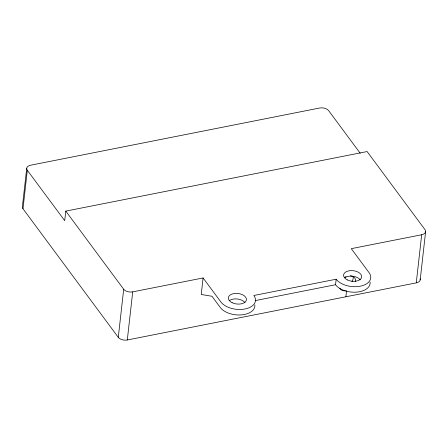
<?xml version="1.0" encoding="UTF-8"?>
<svg xmlns="http://www.w3.org/2000/svg" width="448" height="448" viewBox="0 0 448 448"><rect width="100%" height="100%" fill="white"/><g stroke="black" fill="none" stroke-linecap="round" stroke-linejoin="round"><path stroke-width="0.67" d="M26.718 168.19L22.4 206.674A6.826 3.982 6.4 0 0 22.994 208.762L118.283 337.361A6.826 3.982 6.4 0 0 127.305 339.982L416.276 282.867A6.826 3.982 6.4 0 0 420.134 278.841M22.994 208.762L27.311 170.274A6.826 3.982 6.4 0 1 30.643 165.211L319.626 108.018A6.826 3.982 6.4 0 1 328.647 110.639L360.22 153.255M416.276 282.867L421.674 234.752A6.826 3.982 6.4 0 0 425.006 229.684L367.108 151.553L65.789 211.109L64.714 220.657L27.311 170.274M118.283 337.361L123.682 289.246L65.789 211.109M127.305 339.982L132.703 291.866L203.095 277.95L220.909 301.997A18.206 10.623 6.4 0 0 244.972 308.991A18.206 10.623 6.4 0 0 253.842 295.49L336.174 279.216A18.206 10.623 6.4 0 0 360.231 286.21A18.206 10.623 6.4 0 0 369.102 272.709L351.282 248.662L421.674 234.752M203.095 277.95L201.242 294.482L211.966 296.268L220.293 307.507A18.206 10.623 6.4 0 0 241.226 314.922A18.206 10.623 6.4 0 0 254.85 304.886M255.282 300.591L335.552 284.726L336.174 279.216M345.89 296.783L346.573 290.679M420.202 279.894L425.6 231.773M132.703 291.866A6.826 3.982 6.4 0 1 123.682 289.246M353.091 276.534A9.106 6.496 -36.5 0 1 351.949 281.798M370.11 282.106A18.206 10.623 6.4 0 1 356.485 292.141A18.206 10.623 6.4 0 1 335.552 284.726M229.354 300.63A9.106 5.314 6.4 0 1 244.994 302.63M344.613 277.85A9.106 5.314 6.4 0 1 360.254 279.849M350.325 275.817A9.106 6.496 -36.5 0 1 355.628 281.708M345.503 290.83A9.106 6.496 -36.5 0 1 339.853 288.417M344.49 277.469A9.106 6.496 -36.5 0 1 346.063 276.662M347.407 279.933A9.106 5.314 6.4 0 0 361.665 277.116A9.106 5.314 6.4 0 0 348.841 270.838A9.106 5.314 6.4 0 0 347.407 279.933M232.148 302.714A9.106 5.314 6.4 0 0 246.406 299.897A9.106 5.314 6.4 0 0 233.582 293.619A9.106 5.314 6.4 0 0 232.148 302.714"/></g></svg>
